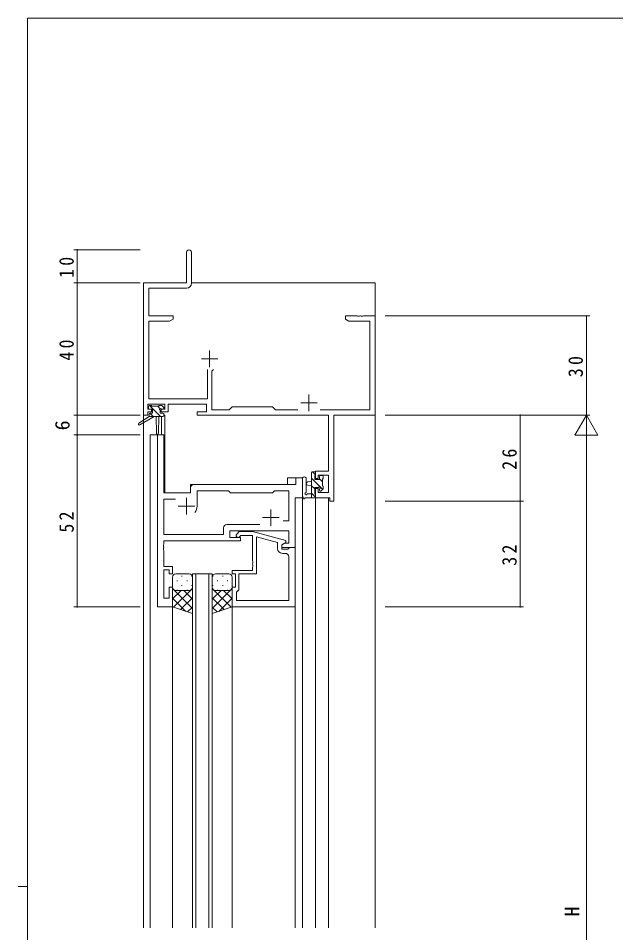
# Model space of a CAD drawing. Units: millimetres on the paper. Extents: x -397 to 397, y -282 to 282.
# Drawn here: x -396.7 to -216.3, y 2.8 to 279.3 of the extents above; entities that cross this region are included whole.
import ezdxf
from ezdxf.enums import TextEntityAlignment as Align

# ---------------------------------------------------------------- set-up
doc = ezdxf.new("R2010")
doc.units = ezdxf.units.MM
for name, color, linetype, lineweight in [('0-1_YKK_ZWAK', 7, 'Continuous', 18), ('0-3_YKK_11', 7, 'Continuous', 18), ('0-4_YKK_12', 2, 'Continuous', 18), ('0-6_YKK_13', 4, 'Continuous', 18), ('0-7_YKK_D', 6, 'Continuous', 18)]:
    doc.layers.add(name, color=color, linetype=linetype, lineweight=lineweight)
doc.styles.add('ＭＳ ゴシック', font='')
doc.styles.get('ＭＳ ゴシック').set_extended_font_data('MS Gothic')

msp = doc.modelspace()

# ---------------------------------------------------------------- linework, layer by layer
at = {"layer": '0-1_YKK_ZWAK'}
for p, q in [((-393.908, -245.7), (-393.908, 279.3)), ((376.092, 279.3), (-393.908, 279.3)), ((-396.708, 16.8), (-393.908, 16.8))]:
    msp.add_line(p, q, dxfattribs=at)
at = {"layer": '0-3_YKK_11'}
for p, q in [((-345.908, 208.55), (-345.908, 199.3)), ((-344.408, 199.17), (-344.408, 208.55)), ((-358.908, 199.3), (-358.908, 159.3)), ((-345.908, 199.3), (-358.908, 199.3)), ((-357.278, 197.67), (-345.908, 197.67)), ((-357.278, 189.3), (-357.278, 197.67)), ((-349.908, 189.3), (-357.278, 189.3)), ((-350.999, 187.67), (-349.908, 188.3)), ((-349.908, 188.3), (-349.908, 189.3)), ((-297.908, 189.3), (-297.908, 188.3)), ((-294.366, 189.3), (-297.908, 189.3)), ((-297.908, 188.3), (-296.817, 187.67)), ((-294.183, 189.18), (-294.366, 189.3)), ((-293.633, 189.18), (-294.183, 189.18)), ((-293.45, 189.3), (-293.633, 189.18)), ((-293.366, 189.3), (-293.45, 189.3)), ((-293.183, 189.18), (-293.366, 189.3)), ((-292.633, 189.18), (-293.183, 189.18)), ((-292.45, 189.3), (-292.633, 189.18)), ((-288.908, 189.3), (-292.45, 189.3)), ((-288.908, 159.3), (-288.908, 189.3)), ((-357.278, 187.67), (-350.999, 187.67)), ((-357.278, 164.23), (-357.278, 187.67)), ((-296.817, 187.67), (-290.538, 187.67)), ((-290.538, 187.67), (-290.538, 160.93)), ((-338.908, 178.8), (-338.908, 173.8)), ((-341.408, 176.3), (-336.408, 176.3)), ((-339.558, 173.1), (-339.558, 164.23)), ((-338.258, 172.6), (-337.758, 173.1)), ((-338.258, 160.93), (-338.258, 172.6)), ((-339.558, 164.23), (-357.278, 164.23)), ((-308.908, 165.5), (-308.908, 160.5)), ((-357.608, 162.6), (-352.408, 162.6)), ((-357.608, 161.1), (-357.608, 162.6)), ((-356.508, 161.1), (-357.608, 161.1)), ((-356.508, 160.3), (-356.508, 161.1)), ((-353.508, 161.1), (-353.508, 160.3)), ((-352.408, 161.1), (-353.508, 161.1)), ((-352.408, 162.6), (-352.408, 161.1)), ((-351.408, 162.6), (-339.888, 162.6)), ((-351.408, 160.3), (-351.408, 162.6)), ((-339.888, 162.6), (-339.888, 160.3)), ((-332.978, 160.93), (-338.258, 160.93)), ((-332.108, 161.8), (-332.978, 160.93)), ((-319.908, 161.8), (-332.108, 161.8)), ((-319.038, 160.93), (-319.908, 161.8)), ((-312.259, 160.93), (-319.038, 160.93)), ((-311.408, 163), (-306.408, 163)), ((-290.538, 160.93), (-305.558, 160.93)), ((-358.908, 159.3), (-357.608, 159.3)), ((-357.608, 160.3), (-356.508, 160.3)), ((-357.608, 159.3), (-357.608, 160.3)), ((-353.508, 160.3), (-351.408, 160.3)), ((-342.708, 160.3), (-342.708, 159.3)), ((-339.888, 160.3), (-342.708, 160.3)), ((-342.708, 159.3), (-303.038, 159.3)), ((-303.038, 159.3), (-303.038, 142.4)), ((-301.408, 159.3), (-288.908, 159.3)), ((-301.408, 133.3), (-301.408, 159.3)), ((-352.776, 153.3), (-354.706, 153.3)), ((-354.706, 153.3), (-354.706, 101.3)), ((-352.776, 135.8), (-352.776, 153.3)), ((-306.908, 142.4), (-306.908, 140.1)), ((-303.038, 142.4), (-306.908, 142.4)), ((-306.108, 141.2), (-303.038, 141.2)), ((-306.108, 140.1), (-306.108, 141.2)), ((-303.038, 141.2), (-303.038, 135.93)), ((-312.836, 138.3), (-343.706, 138.3)), ((-312.836, 140.3), (-312.836, 138.3)), ((-310.906, 140.3), (-312.836, 140.3)), ((-310.906, 134.3), (-310.906, 140.3)), ((-306.908, 140.1), (-306.108, 140.1)), ((-344.706, 135.8), (-352.776, 135.8)), ((-344.706, 137.3), (-344.706, 135.8)), ((-342.706, 136.37), (-333.176, 136.37)), ((-342.706, 131.8), (-342.706, 136.37)), ((-333.176, 136.37), (-332.606, 135.8)), ((-332.606, 135.8), (-319.906, 135.8)), ((-319.906, 135.8), (-319.336, 136.37)), ((-319.336, 136.37), (-315.036, 136.37)), ((-315.036, 136.37), (-315.036, 127.3)), ((-306.908, 137.1), (-306.908, 134.3)), ((-306.108, 137.1), (-306.908, 137.1)), ((-306.108, 135.93), (-306.108, 137.1)), ((-303.038, 135.93), (-306.108, 135.93)), ((-352.776, 133.87), (-349.256, 133.87)), ((-352.776, 123.23), (-352.776, 133.87)), ((-345.906, 134.3), (-345.906, 129.3)), ((-313.106, 134.3), (-310.906, 134.3)), ((-313.106, 119.3), (-313.106, 134.3)), ((-306.908, 134.3), (-302.608, 134.3)), ((-302.608, 134.3), (-302.608, 133.3)), ((-302.608, 133.3), (-301.408, 133.3)), ((-348.406, 131.8), (-343.406, 131.8)), ((-320.406, 130.8), (-320.406, 125.8)), ((-322.906, 128.3), (-317.906, 128.3)), ((-315.036, 127.3), (-316.74, 127.3)), ((-334.736, 125.23), (-334.736, 123.23)), ((-323.756, 126.23), (-333.736, 126.23)), ((-323.756, 126.23), (-333.736, 126.23)), ((-334.736, 123.23), (-352.776, 123.23)), ((-332.806, 124.3), (-315.036, 124.3)), ((-332.806, 122.3), (-332.806, 124.3)), ((-329.606, 122.3), (-332.806, 122.3)), ((-330.732, 123.324), (-329.957, 124.1)), ((-329.957, 124.1), (-326.012, 124.1)), ((-329.46, 122.9), (-329.884, 122.476)), ((-329.606, 121.3), (-329.606, 122.3)), ((-326.008, 122.9), (-329.46, 122.9)), ((-326.012, 124.1), (-315.908, 121.393)), ((-326.008, 115.258), (-326.008, 122.9)), ((-324.708, 122.508), (-324.708, 111.3)), ((-318.408, 120.82), (-324.708, 122.508)), ((-315.036, 124.3), (-315.036, 120.6)), ((-352.896, 120.075), (-352.776, 120.258)), ((-352.896, 119.525), (-352.896, 120.075)), ((-352.776, 119.342), (-352.896, 119.525)), ((-352.896, 119.075), (-352.776, 119.258)), ((-352.896, 118.525), (-352.896, 119.075)), ((-352.776, 121.3), (-329.606, 121.3)), ((-352.776, 120.258), (-352.776, 121.3)), ((-352.776, 119.258), (-352.776, 119.342)), ((-318.408, 119), (-318.408, 120.82)), ((-315.908, 120.793), (-317.108, 120.1)), ((-317.108, 120.1), (-317.108, 118.8)), ((-316.24, 120.6), (-317.106, 120.1)), ((-317.106, 120.1), (-317.106, 119.3)), ((-317.106, 119.3), (-313.106, 119.3)), ((-315.036, 120.6), (-316.24, 120.6)), ((-315.908, 121.393), (-315.908, 120.793)), ((-315.308, 118.8), (-315.108, 119)), ((-315.108, 119), (-314.808, 119.3)), ((-314.808, 119.3), (-313.108, 119.3)), ((-313.108, 119.3), (-313.108, 101.3)), ((-352.776, 118.342), (-352.896, 118.525)), ((-352.776, 113.5), (-352.776, 118.342)), ((-317.108, 118.8), (-315.308, 118.8)), ((-316.038, 117.5), (-316.908, 117.5)), ((-315.038, 103.23), (-315.038, 116.5)), ((-350.106, 113.5), (-352.776, 113.5)), ((-350.106, 111.3), (-350.106, 113.5)), ((-325.888, 115.075), (-326.008, 115.258)), ((-326.008, 114.342), (-325.888, 114.525)), ((-326.008, 114.258), (-326.008, 114.342)), ((-325.888, 114.075), (-326.008, 114.258)), ((-326.008, 113.342), (-325.888, 113.525)), ((-325.888, 114.525), (-325.888, 115.075)), ((-325.888, 113.525), (-325.888, 114.075)), ((-352.776, 112.5), (-351.106, 112.5)), ((-352.776, 104), (-352.776, 112.5)), ((-351.106, 112.5), (-351.106, 111.3)), ((-351.106, 111.3), (-350.106, 111.3)), ((-332.108, 112.3), (-326.008, 112.3)), ((-332.108, 111.3), (-332.108, 112.3)), ((-331.108, 111.3), (-332.108, 111.3)), ((-331.108, 107.3), (-331.108, 111.3)), ((-330.108, 111.3), (-330.108, 106.5)), ((-324.708, 111.3), (-330.108, 111.3)), ((-326.008, 112.3), (-326.008, 113.342)), ((-351.106, 107.3), (-351.106, 104)), ((-350.106, 107.3), (-351.106, 107.3)), ((-350.106, 101.3), (-350.106, 107.3)), ((-332.108, 107.3), (-331.108, 107.3)), ((-332.108, 101.3), (-332.108, 107.3)), ((-330.608, 106), (-330.808, 105.8)), ((-330.808, 105.8), (-330.808, 103.23)), ((-330.108, 106.5), (-330.608, 106)), ((-351.106, 104), (-352.776, 104)), ((-330.808, 103.23), (-315.038, 103.23)), ((-330.808, 103.23), (-315.038, 103.23)), ((-354.706, 101.3), (-350.106, 101.3)), ((-313.108, 101.3), (-332.108, 101.3))]:
    msp.add_line(p, q, dxfattribs=at)
for centre, radius, start, end in [((-345.158, 208.55), 0.75, 359.99999, 180.00001), ((-345.908, 199.17), 1.5, 270.00001, 359.99999), ((-343.706, 137.3), 1, 90.00001, 179.99999), ((-345.906, 131.8), 3.2, 321.63348, 359.99999), ((-333.736, 125.23), 1, 90.00001, 179.99999), ((-330.308, 122.9), 0.6, 134.99999, 315.00001), ((-316.908, 119), 1.5, 180.00001, 269.99999), ((-316.038, 116.5), 1, 0.00001, 89.99999)]:
    msp.add_arc(centre, radius, start, end, dxfattribs=at)
at = {"layer": '0-4_YKK_12'}
for p, q in [((-358.908, 199.3), (-358.908, 4.3)), ((-358.908, 199.3), (-346.208, 199.3)), ((-344.408, 199.3), (-288.908, 199.3)), ((-288.908, 199.3), (-288.908, 4.3)), ((-353.408, 158.9), (-353.408, 153.3)), ((-352.408, 159.3), (-352.708, 159.3)), ((-352.408, 159.3), (-352.408, 135.8)), ((-356.908, 153.3), (-356.908, 4.3)), ((-352.708, 153.3), (-356.908, 153.3)), ((-354.706, 101.3), (-354.706, 153.3)), ((-352.708, 153.3), (-352.708, 135.8)), ((-344.708, 138.3), (-315.408, 138.3)), ((-344.708, 135.8), (-344.708, 138.3)), ((-315.408, 140.3), (-315.408, 138.3)), ((-310.908, 140.3), (-315.408, 140.3)), ((-310.908, 140.3), (-310.908, 4.3)), ((-352.708, 135.8), (-344.708, 135.8)), ((-313.106, 134.298), (-310.908, 134.298)), ((-313.106, 119.3), (-313.106, 134.298)), ((-306.908, 134.3), (-306.908, 4.3)), ((-306.908, 134.3), (-303.008, 134.298)), ((-303.008, 134.3), (-303.008, 4.3)), ((-313.408, 119.3), (-313.106, 119.3)), ((-344.108, 111.3), (-344.108, 4.3)), ((-344.108, 111.3), (-338.108, 111.3)), ((-343.108, 111.3), (-343.108, 4.3)), ((-339.108, 111.3), (-339.108, 4.3)), ((-338.108, 111.3), (-338.108, 4.3)), ((-350.108, 101.3), (-354.706, 101.3)), ((-350.108, 101.3), (-350.108, 4.3)), ((-332.108, 101.3), (-332.108, 4.3)), ((-313.108, 101.6), (-313.108, 4.3))]:
    msp.add_line(p, q, dxfattribs=at)
at = {"layer": '0-6_YKK_13'}
for p, q in [((-357.408, 161.4), (-357.408, 161.9)), ((-357.108, 162.2), (-356.608, 162.2)), ((-356.208, 161.1), (-357.108, 161.1)), ((-353.731, 158.9), (-357.031, 162.2)), ((-356.408, 162), (-354.308, 162)), ((-356.208, 159.9), (-356.208, 161.1)), ((-353.913, 161.327), (-354.586, 162)), ((-354.108, 162.2), (-353.508, 162.2)), ((-353.808, 160.639), (-353.808, 159.9)), ((-353.008, 161.1), (-353.347, 161.1)), ((-353.296, 162.112), (-352.796, 161.612)), ((-357.208, 158.9), (-360.275, 156.849)), ((-355.708, 158.9), (-359.953, 156.343)), ((-357.208, 159.6), (-357.208, 158.9)), ((-353.008, 158.9), (-357.208, 158.9)), ((-355.976, 158.9), (-356.97, 159.894)), ((-356.908, 159.9), (-356.208, 159.9)), ((-355.108, 158.9), (-355.006, 153.892)), ((-354.306, 158.9), (-354.406, 153.892)), ((-353.808, 159.9), (-353.008, 159.9)), ((-352.708, 159.6), (-352.708, 159.2)), ((-308.108, 134.3), (-308.108, 141.9)), ((-306.911, 141.266), (-307.843, 142.198)), ((-307.808, 142.2), (-307.208, 142.2)), ((-307.108, 141.1), (-307.108, 139.8)), ((-306.908, 141.9), (-306.908, 141.3)), ((-310.908, 140.028), (-310.908, 134.866)), ((-309.708, 140.028), (-309.705, 136.067)), ((-308.108, 139.2), (-309.253, 139.098)), ((-304.737, 136.847), (-308.108, 140.218)), ((-307.108, 139.8), (-305.708, 139.8)), ((-305.708, 139.8), (-305.708, 140.7)), ((-304.808, 139.163), (-305.708, 140.063)), ((-305.408, 141), (-304.908, 141)), ((-304.808, 140), (-304.808, 137.9)), ((-304.608, 140.7), (-304.608, 140.2)), ((-309.289, 135.5), (-308.108, 135.5)), ((-308.108, 138), (-309.253, 138.102)), ((-307.108, 136.973), (-308.108, 137.973)), ((-306.915, 134.535), (-308.108, 135.728)), ((-307.108, 137.4), (-307.108, 135.4)), ((-306.169, 137.4), (-307.108, 137.4)), ((-305.708, 136.6), (-305.708, 136.939)), ((-304.696, 136.888), (-305.196, 136.388)), ((-304.608, 137.7), (-304.608, 137.1)), ((-307.208, 134.3), (-309.889, 134.3)), ((-306.908, 135.2), (-306.908, 134.6)), ((-345.108, 111.3), (-349.108, 111.3)), ((-347.373, 110.635), (-347.173, 110.635)), ((-344.343, 110.635), (-344.166, 110.635)), ((-337.873, 110.635), (-338.05, 110.635)), ((-337.108, 111.3), (-333.108, 111.3)), ((-334.843, 110.635), (-335.043, 110.635)), ((-350.108, 110.3), (-350.108, 107.3)), ((-348.788, 109.22), (-348.588, 109.22)), ((-345.758, 109.22), (-345.558, 109.22)), ((-344.108, 107.3), (-344.108, 110.3)), ((-338.108, 107.3), (-338.108, 110.3)), ((-336.458, 109.22), (-336.658, 109.22)), ((-333.428, 109.22), (-333.628, 109.22)), ((-332.108, 110.3), (-332.108, 107.3)), ((-350.108, 101.3), (-350.108, 107.3)), ((-350.108, 106.832), (-344.108, 100.832)), ((-349.924, 106.721), (-350.108, 106.537)), ((-347.516, 106.3), (-350.108, 103.708)), ((-344.108, 106.88), (-349.793, 101.195)), ((-349.108, 106.3), (-345.108, 106.3)), ((-349.108, 106.3), (-345.108, 106.3)), ((-348.788, 106.39), (-348.588, 106.39)), ((-347.373, 107.805), (-347.173, 107.805)), ((-346.748, 106.3), (-344.108, 103.66)), ((-345.758, 106.39), (-345.558, 106.39)), ((-344.343, 107.805), (-344.143, 107.805)), ((-344.313, 106.694), (-344.108, 106.489)), ((-344.108, 107.3), (-344.108, 99.3)), ((-338.108, 107.3), (-338.108, 99.3)), ((-338.108, 106.88), (-332.423, 101.195)), ((-332.108, 106.832), (-338.108, 100.832)), ((-337.903, 106.694), (-338.108, 106.489)), ((-335.468, 106.3), (-338.108, 103.66)), ((-337.873, 107.805), (-338.073, 107.805)), ((-333.108, 106.3), (-337.108, 106.3)), ((-333.108, 106.3), (-337.108, 106.3)), ((-336.458, 106.39), (-336.658, 106.39)), ((-334.843, 107.805), (-335.043, 107.805)), ((-334.7, 106.3), (-332.108, 103.708)), ((-333.428, 106.39), (-333.628, 106.39)), ((-332.293, 106.721), (-332.108, 106.537)), ((-332.108, 101.3), (-332.108, 107.3)), ((-350.108, 104.003), (-346.053, 99.948)), ((-344.108, 104.051), (-347.672, 100.488)), ((-338.108, 104.051), (-334.545, 100.488)), ((-332.108, 104.003), (-336.163, 99.948)), ((-344.108, 99.3), (-350.108, 101.3)), ((-344.108, 101.223), (-345.55, 99.781)), ((-338.108, 99.3), (-332.108, 101.3)), ((-338.108, 101.223), (-336.666, 99.781))]:
    msp.add_line(p, q, dxfattribs=at)
for centre, radius, start, end in [((-357.108, 161.9), 0.3, 90, 180), ((-357.108, 161.4), 0.3, 180, 270), ((-356.608, 162), 0.2, 0, 90), ((-354.108, 162), 0.2, 90, 180), ((-353.808, 161.1), 0.25, 33.05573, 236.94427), ((-354.108, 160.639), 0.3, 0, 56.94427), ((-353.347, 161.4), 0.3, 213.05573, 270), ((-353.508, 161.9), 0.3, 45, 90), ((-353.008, 161.4), 0.3, 270, 45), ((-356.908, 159.6), 0.3, 90, 180), ((-353.008, 159.6), 0.3, 0, 90), ((-353.008, 159.2), 0.3, 270, 0), ((-360.108, 156.6), 0.3, 123.76905, 301.06147), ((-354.706, 153.898), 0.3, 181.16963, 358.85539), ((-307.808, 141.9), 0.3, 90, 180), ((-307.208, 141.9), 0.3, 0, 90), ((-307.108, 141.3), 0.2, 270, 0), ((-310.308, 140.028), 0.6, 0.04023, 180.04023), ((-309.208, 138.6), 0.5, 95.09207, 264.90793), ((-305.408, 140.7), 0.3, 90, 180), ((-304.908, 140.7), 0.3, 0, 90), ((-304.808, 140.2), 0.2, 270, 0), ((-309.808, 135.5), 0.3, 109.18976, 330), ((-310.005, 136.067), 0.3, 289.18976, 0.04023), ((-309.289, 135.2), 0.3, 90, 150), ((-306.169, 137.7), 0.3, 270, 326.94427), ((-305.708, 137.4), 0.25, 303.05573, 146.94427), ((-305.408, 136.939), 0.3, 123.05573, 180), ((-305.408, 136.6), 0.3, 180, 315), ((-304.808, 137.7), 0.2, 0, 90), ((-304.908, 137.1), 0.3, 315, 0), ((-310.608, 134.866), 0.3, 180, 229.47122), ((-310.998, 134.41), 0.3, 349.47122, 49.47122), ((-310.408, 134.3), 0.3, 169.47122, 330), ((-309.889, 134), 0.3, 90, 150), ((-307.208, 134.6), 0.3, 270, 0), ((-307.108, 135.2), 0.2, 360, 90), ((-349.108, 110.3), 1, 90.0001, 180.0001), ((-345.108, 110.3), 1, 0.0001, 90.0001), ((-337.108, 110.3), 1, 89.9999, 179.9999), ((-333.108, 110.3), 1, 359.9999, 89.9999), ((-349.108, 107.3), 1, 180.0001, 270.0001), ((-349.108, 107.3), 1, 180.0001, 270.0001), ((-345.108, 107.3), 1, 270.0001, 0.0001), ((-345.108, 107.3), 1, 270.0001, 0.0001), ((-337.108, 107.3), 1, 179.9999, 269.9999), ((-337.108, 107.3), 1, 179.9999, 269.9999), ((-333.108, 107.3), 1, 269.9999, 359.9999), ((-333.108, 107.3), 1, 269.9999, 359.9999)]:
    msp.add_arc(centre, radius, start, end, dxfattribs=at)
at = {"layer": '0-7_YKK_D'}
for p, q in [((-359.908, 209.3), (-379.908, 209.3)), ((-378.908, 199.3), (-378.908, 209.3)), ((-359.908, 199.3), (-379.908, 199.3)), ((-359.908, 199.3), (-379.908, 199.3)), ((-378.908, 159.3), (-378.908, 199.3)), ((-285.908, 189.3), (-224.108, 189.3)), ((-225.108, 189.3), (-225.108, 159.3)), ((-359.908, 159.3), (-379.908, 159.3)), ((-359.908, 159.3), (-379.908, 159.3)), ((-378.908, 159.3), (-378.908, 153.3)), ((-285.908, 159.3), (-244.108, 159.3)), ((-285.908, 159.3), (-224.108, 159.3)), ((-285.908, 159.3), (-224.108, 159.3)), ((-245.108, 133.3), (-245.108, 159.3)), ((-225.108, 159.3), (-228.608, 153.238)), ((-225.108, 159.3), (-225.108, 147.176)), ((-225.108, 159.3), (-221.608, 153.238)), ((-359.908, 153.3), (-379.908, 153.3)), ((-359.908, 153.3), (-379.908, 153.3)), ((-378.908, 153.3), (-378.908, 101.3)), ((-228.608, 153.238), (-221.608, 153.238)), ((-225.108, -133.7), (-225.108, 152.3)), ((-285.908, 133.3), (-244.108, 133.3)), ((-285.908, 133.3), (-244.108, 133.3)), ((-245.108, 133.3), (-245.108, 101.3)), ((-359.908, 101.3), (-379.908, 101.3)), ((-285.908, 101.3), (-244.108, 101.3))]:
    msp.add_line(p, q, dxfattribs=at)
for centre, start, end in [((-378.908, 209.3), 90, 270), ((-378.908, 209.3), 270, 90), ((-378.908, 199.3), 90, 270), ((-378.908, 199.3), 90, 270), ((-378.908, 199.3), 270, 90), ((-378.908, 199.3), 270, 90), ((-225.108, 189.3), 90, 270), ((-225.108, 189.3), 270, 90), ((-378.908, 159.3), 90, 270), ((-378.908, 159.3), 90, 270), ((-378.908, 159.3), 270, 90), ((-378.908, 159.3), 270, 90), ((-245.108, 159.3), 90, 270), ((-245.108, 159.3), 270, 90), ((-378.908, 153.3), 90, 270), ((-378.908, 153.3), 90, 270), ((-378.908, 153.3), 270, 90), ((-378.908, 153.3), 270, 90), ((-245.108, 133.3), 90, 270), ((-245.108, 133.3), 90, 270), ((-245.108, 133.3), 270, 90), ((-245.108, 133.3), 270, 90), ((-378.908, 101.3), 90, 270), ((-378.908, 101.3), 270, 90), ((-245.108, 101.3), 90, 270), ((-245.108, 101.3), 270, 90)]:
    msp.add_arc(centre, 0.106, start, end, dxfattribs=at)

# ---------------------------------------------------------------- texts
at = {"layer": '0-7_YKK_D', "color": 7, "style": 'ＭＳ ゴシック'}
for s, p in [('6', (-379.908, 154.7)), ('H', (-225.908, 7.7))]:
    msp.add_text(s, height=4.399, rotation=90, dxfattribs=at).set_placement(p, align=Align.BOTTOM_LEFT)
at = {"layer": '0-7_YKK_D', "color": 7, "char_height": 4.399, "attachment_point": 7, "rotation": 90, "style": 'ＭＳ ゴシック'}
for s, insert in [('\\T1.37;\\W0.9;10', (-379.908, 200.78)), ('\\T1.37;\\W0.9;40', (-379.908, 175.78)), ('\\T1.37;\\W0.9;30', (-226.108, 170.78)), ('\\T1.37;\\W0.9;26', (-246.108, 142.78)), ('\\T1.37;\\W0.9;52', (-379.908, 123.78)), ('\\T1.37;\\W0.9;32', (-246.108, 113.78))]:
    msp.add_mtext(s, dxfattribs=dict(at, insert=insert))

doc.saveas('drawing.dxf')
